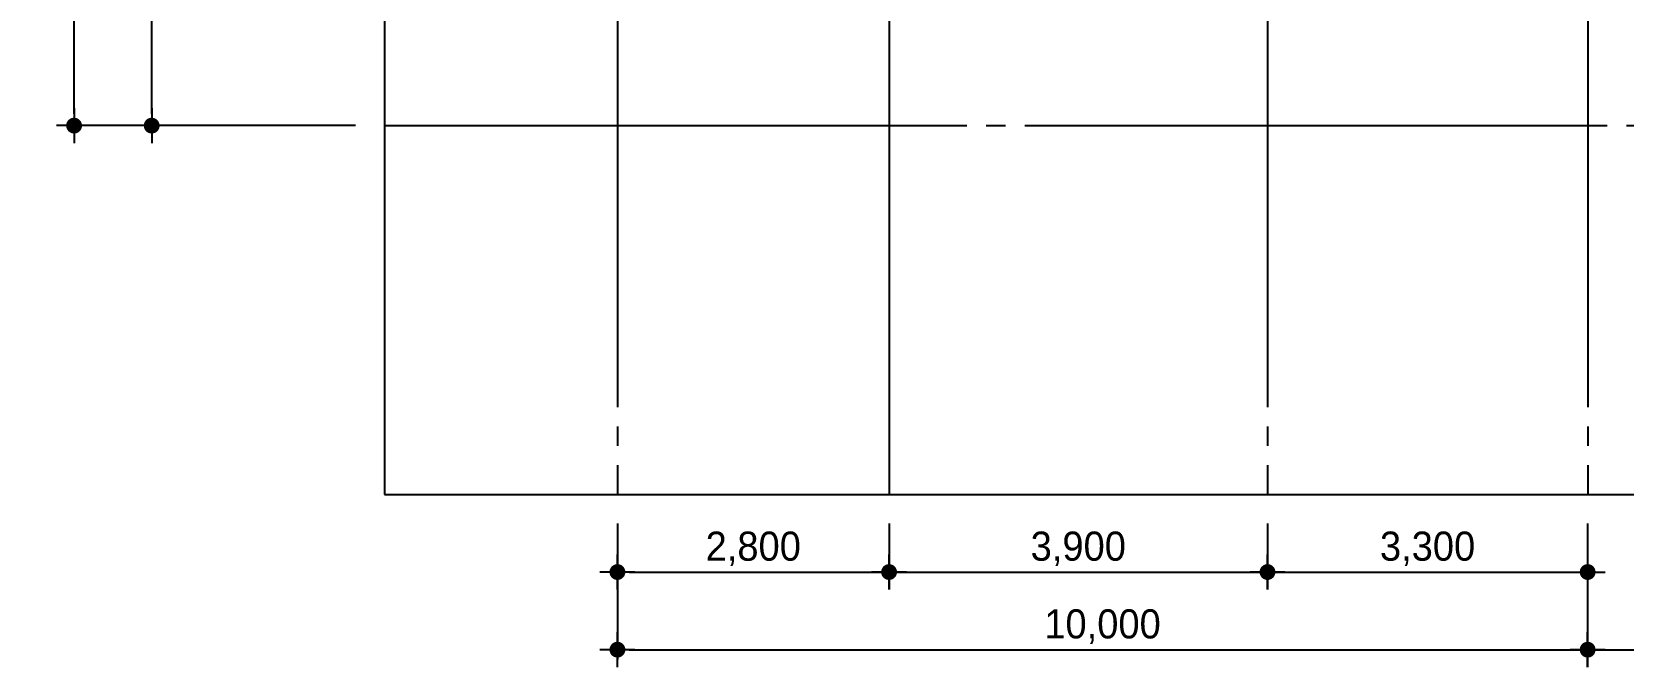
# Model space of a CAD drawing. Extents: x 14495256 to 14574135, y -1804798 to -1750552.
# Drawn here: x 14497220 to 14513622, y -1800829 to -1794283 of the extents above; entities that cross this region are included whole.
import ezdxf

# ---------------------------------------------------------------- set-up
doc = ezdxf.new("R2010")
doc.units = 0
doc.header["$LTSCALE"] = 100
doc.header["$MEASUREMENT"] = 0
doc.header["$PDSIZE"] = -10
doc.linetypes.add('CEN', pattern=[66, 60, -2, 2, -2])
doc.layers.get('0').update_dxf_attribs({"linetype": 'CONTINUOUS'})
doc.layers.get('Defpoints').update_dxf_attribs({"linetype": 'CONTINUOUS'})
doc.layers.add('CEN', color=1, linetype='CEN')
doc.layers.add('DIM', color=7, linetype='CONTINUOUS')
doc.styles.add('굴림', font='H2HDRM.TTF')
doc.dimstyles.new('DIM50', dxfattribs={"dimscale": 50, "dimtxt": 3, "dimasz": 1.2, "dimexe": 1, "dimexo": 1, "dimgap": 0.6, "dimtad": 1, "dimdec": 4, "dimzin": 0, "dimdsep": 46, "dimlunit": 6, "dimtxsty": '굴림', "dimblk": 'DOTT', "dimcen": 0.09, "dimadec": 0, "dimazin": 0, "dimtfac": 1, "dimtdec": 4, "dimtofl": 0, "dimtmove": 2, "dimatfit": 2, "dimldrblk": 'DOTT', "dimfxl": 1, "dimtolj": 1, "dimtzin": 0, "dimarcsym": 0})

# ---------------------------------------------------------------- blocks, each defined once
blk = doc.blocks.new('DOTT')
for p, q in [((0, 1.5), (0, -1.5)), ((-1.5, 0), (1.5, 0))]:
    blk.add_line(p, q)
at = {"color": 6, "const_width": 0.68}
blk.add_lwpolyline([(-0.34, 0, 1), (0.34, 0, 1)], format="xyb", close=True, dxfattribs=at)
blk = doc.blocks.new('*D26')
at = {"layer": 'Defpoints', "color": 0, "lineweight": -3}
for p in [(14498456, -1791549), (14500856, -1791549), (14500856, -1795249)]:
    blk.add_point(p, dxfattribs=at)
at = {"layer": 'DIM', "color": 7, "lineweight": -2}
for p, q in [((14500556, -1791549), (14498356, -1791549)), ((14498456, -1795129), (14498456, -1791669)), ((14500556, -1795249), (14498356, -1795249))]:
    blk.add_line(p, q, dxfattribs=at)
at = {"layer": 'DIM', "color": 7, "lineweight": -2, "xscale": 120, "yscale": 120, "zscale": 120}
for p, rotation in [((14498456, -1791549), 90), ((14498456, -1795249), 270)]:
    blk.add_blockref('DOTT', p, dxfattribs=dict(at, rotation=rotation))
at = {"layer": 'DIM', "color": 3, "insert": (14498217, -1793399), "char_height": 300, "attachment_point": 5, "rotation": 90, "style": '굴림'}
blk.add_mtext('\\A1;3,700', dxfattribs=at)
blk = doc.blocks.new('*D37')
at = {"layer": 'Defpoints', "color": 0, "lineweight": -3}
for p in [(14497656, -1761549), (14500856, -1761549), (14500856, -1795249)]:
    blk.add_point(p, dxfattribs=at)
at = {"layer": 'DIM', "color": 7, "lineweight": -2}
for p, q in [((14500556, -1761549), (14497556, -1761549)), ((14497656, -1795129), (14497656, -1761669)), ((14500556, -1795249), (14497556, -1795249))]:
    blk.add_line(p, q, dxfattribs=at)
at = {"layer": 'DIM', "color": 7, "lineweight": -2, "xscale": 120, "yscale": 120, "zscale": 120}
for p, rotation in [((14497656, -1761549), 90), ((14497656, -1795249), 270)]:
    blk.add_blockref('DOTT', p, dxfattribs=dict(at, rotation=rotation))
at = {"layer": 'DIM', "color": 3, "insert": (14497417, -1778399), "char_height": 300, "attachment_point": 5, "rotation": 90, "style": '굴림'}
blk.add_mtext('\\A1;33,700', dxfattribs=at)
blk = doc.blocks.new('*D49')
at = {"layer": 'Defpoints', "color": 0, "lineweight": -3}
for p in [(14513256, -1799049), (14523256, -1799049), (14523256, -1800649)]:
    blk.add_point(p, dxfattribs=at)
at = {"layer": 'DIM', "color": 7, "lineweight": -2}
for p, q in [((14513256, -1799349), (14513256, -1800749)), ((14523256, -1799349), (14523256, -1800749)), ((14513376, -1800649), (14523136, -1800649))]:
    blk.add_line(p, q, dxfattribs=at)
at = {"layer": 'DIM', "color": 7, "lineweight": -2, "xscale": 120, "yscale": 120, "zscale": 120, "rotation": 180}
blk.add_blockref('DOTT', (14513256, -1800649), dxfattribs=at)
at = {"layer": 'DIM', "color": 7, "lineweight": -2, "xscale": 120, "yscale": 120, "zscale": 120}
blk.add_blockref('DOTT', (14523256, -1800649), dxfattribs=at)
at = {"layer": 'DIM', "color": 3, "insert": (14518256, -1800411), "char_height": 300, "attachment_point": 5, "style": '굴림'}
blk.add_mtext('\\A1;10,000', dxfattribs=at)
blk = doc.blocks.new('*D55')
at = {"layer": 'Defpoints', "color": 0, "lineweight": -3}
for p in [(14503256, -1799049), (14513256, -1799049), (14513256, -1800649)]:
    blk.add_point(p, dxfattribs=at)
at = {"layer": 'DIM', "color": 7, "lineweight": -2}
for p, q in [((14503256, -1799349), (14503256, -1800749)), ((14513256, -1799349), (14513256, -1800749)), ((14503376, -1800649), (14513136, -1800649))]:
    blk.add_line(p, q, dxfattribs=at)
at = {"layer": 'DIM', "color": 7, "lineweight": -2, "xscale": 120, "yscale": 120, "zscale": 120, "rotation": 180}
blk.add_blockref('DOTT', (14503256, -1800649), dxfattribs=at)
at = {"layer": 'DIM', "color": 7, "lineweight": -2, "xscale": 120, "yscale": 120, "zscale": 120}
blk.add_blockref('DOTT', (14513256, -1800649), dxfattribs=at)
at = {"layer": 'DIM', "color": 3, "insert": (14508256, -1800411), "char_height": 300, "attachment_point": 5, "style": '굴림'}
blk.add_mtext('\\A1;10,000', dxfattribs=at)
blk = doc.blocks.new('*D64')
at = {"layer": 'Defpoints', "color": 0, "lineweight": -3}
for p in [(14503256, -1799049), (14506056, -1799049), (14506056, -1799849)]:
    blk.add_point(p, dxfattribs=at)
at = {"layer": 'DIM', "color": 7, "lineweight": -2}
for p, q in [((14503256, -1799349), (14503256, -1799949)), ((14506056, -1799349), (14506056, -1799949)), ((14503376, -1799849), (14505936, -1799849))]:
    blk.add_line(p, q, dxfattribs=at)
at = {"layer": 'DIM', "color": 7, "lineweight": -2, "xscale": 120, "yscale": 120, "zscale": 120, "rotation": 180}
blk.add_blockref('DOTT', (14503256, -1799849), dxfattribs=at)
at = {"layer": 'DIM', "color": 7, "lineweight": -2, "xscale": 120, "yscale": 120, "zscale": 120}
blk.add_blockref('DOTT', (14506056, -1799849), dxfattribs=at)
at = {"layer": 'DIM', "color": 3, "insert": (14504656, -1799610), "char_height": 300, "attachment_point": 5, "style": '굴림'}
blk.add_mtext('\\A1;2,800', dxfattribs=at)
blk = doc.blocks.new('*D65')
at = {"layer": 'Defpoints', "color": 0, "lineweight": -3}
for p in [(14506056, -1799049), (14509956, -1799049), (14509956, -1799849)]:
    blk.add_point(p, dxfattribs=at)
at = {"layer": 'DIM', "color": 7, "lineweight": -2}
for p, q in [((14506056, -1799349), (14506056, -1799949)), ((14509956, -1799349), (14509956, -1799949)), ((14506176, -1799849), (14509836, -1799849))]:
    blk.add_line(p, q, dxfattribs=at)
at = {"layer": 'DIM', "color": 7, "lineweight": -2, "xscale": 120, "yscale": 120, "zscale": 120, "rotation": 180}
blk.add_blockref('DOTT', (14506056, -1799849), dxfattribs=at)
at = {"layer": 'DIM', "color": 7, "lineweight": -2, "xscale": 120, "yscale": 120, "zscale": 120}
blk.add_blockref('DOTT', (14509956, -1799849), dxfattribs=at)
at = {"layer": 'DIM', "color": 3, "insert": (14508006, -1799610), "char_height": 300, "attachment_point": 5, "style": '굴림'}
blk.add_mtext('\\A1;3,900', dxfattribs=at)
blk = doc.blocks.new('*D67')
at = {"layer": 'Defpoints', "color": 0, "lineweight": -3}
for p in [(14509956, -1799049), (14513256, -1799049), (14513256, -1799849)]:
    blk.add_point(p, dxfattribs=at)
at = {"layer": 'DIM', "color": 7, "lineweight": -2}
for p, q in [((14509956, -1799349), (14509956, -1799949)), ((14513256, -1799349), (14513256, -1799949)), ((14510076, -1799849), (14513136, -1799849))]:
    blk.add_line(p, q, dxfattribs=at)
at = {"layer": 'DIM', "color": 7, "lineweight": -2, "xscale": 120, "yscale": 120, "zscale": 120, "rotation": 180}
blk.add_blockref('DOTT', (14509956, -1799849), dxfattribs=at)
at = {"layer": 'DIM', "color": 7, "lineweight": -2, "xscale": 120, "yscale": 120, "zscale": 120}
blk.add_blockref('DOTT', (14513256, -1799849), dxfattribs=at)
at = {"layer": 'DIM', "color": 3, "insert": (14511606, -1799610), "char_height": 300, "attachment_point": 5, "style": '굴림'}
blk.add_mtext('\\A1;3,300', dxfattribs=at)

msp = doc.modelspace()

# ---------------------------------------------------------------- linework, layer by layer
at = {"layer": 'CEN', "linetype": 'CEN'}
for p, q in [((14503256.21252, -1759149.19177), (14503256.21252, -1799049.19177)), ((14509956.21252, -1759149.19177), (14509956.21252, -1799049.19177)), ((14513256.21252, -1759149.19177), (14513256.21252, -1799049.19177)), ((14506056.21252, -1780149.19177), (14506056.21252, -1799049.19177)), ((14500856.21252, -1795249.19177), (14564856.21252, -1795249.19177))]:
    msp.add_line(p, q, dxfattribs=at)
at = {"layer": 'Defpoints', "color": 76}
msp.add_lwpolyline([(14500856.21252, -1799049.19177), (14564856.21252, -1799049.19177), (14564856.21252, -1759149.19177), (14500856.21252, -1759149.19177)], close=True, dxfattribs=at)

# ---------------------------------------------------------------- dimensions: what is measured, and where the dimension line sits
at = {"layer": 'DIM'}
for base, p2, picture, middle in [((14497656.21252, -1761549.19177), (14500856.21252, -1761549.19177), '*D37', (14497417.17429, -1778399.19177)), ((14498456.21252, -1791549.19177), (14500856.21252, -1791549.19177), '*D26', (14498217.17429, -1793399.19177))]:
    dim = msp.add_linear_dim(base=base, p1=(14500856.21252, -1795249.19177), p2=p2, angle=90, dimstyle='DIM50', override={"dimscale": 100, "dimexo": 3}, dxfattribs=at)
    dim.commit()
    dim.dimension.update_dxf_attribs({"geometry": picture, "text_midpoint": middle})
for base, p1, p2, picture, middle in [((14506056.21252, -1799849.19136), (14503256.21252, -1799049.19177), (14506056.21252, -1799049.19177), '*D64', (14504656.21252, -1799610.15313)), ((14513256.2125174999, -1800649.19177466), (14503256.2125675697, -1799049.19177466), (14513256.2125174999, -1799049.1911115521), '*D55', (14508256.2125425301, -1800410.523463933)), ((14509956.21252, -1799849.19136), (14506056.21252, -1799049.19177), (14509956.21252, -1799049.19177), '*D65', (14508006.21252, -1799610.15313)), ((14513256.21252, -1799849.19136), (14509956.21252, -1799049.19177), (14513256.21252, -1799049.19177), '*D67', (14511606.21252, -1799610.15313)), ((14523256.2125175092, -1800649.19177466), (14513256.2125675697, -1799049.19177466), (14523256.2125175092, -1799049.1911115521), '*D49', (14518256.2125425395, -1800410.523463933))]:
    dim = msp.add_linear_dim(base=base, p1=p1, p2=p2, dimstyle='DIM50', override={"dimscale": 100, "dimexo": 3}, dxfattribs=at)
    dim.commit()
    dim.dimension.update_dxf_attribs({"geometry": picture, "text_midpoint": middle})

doc.saveas('drawing.dxf')
